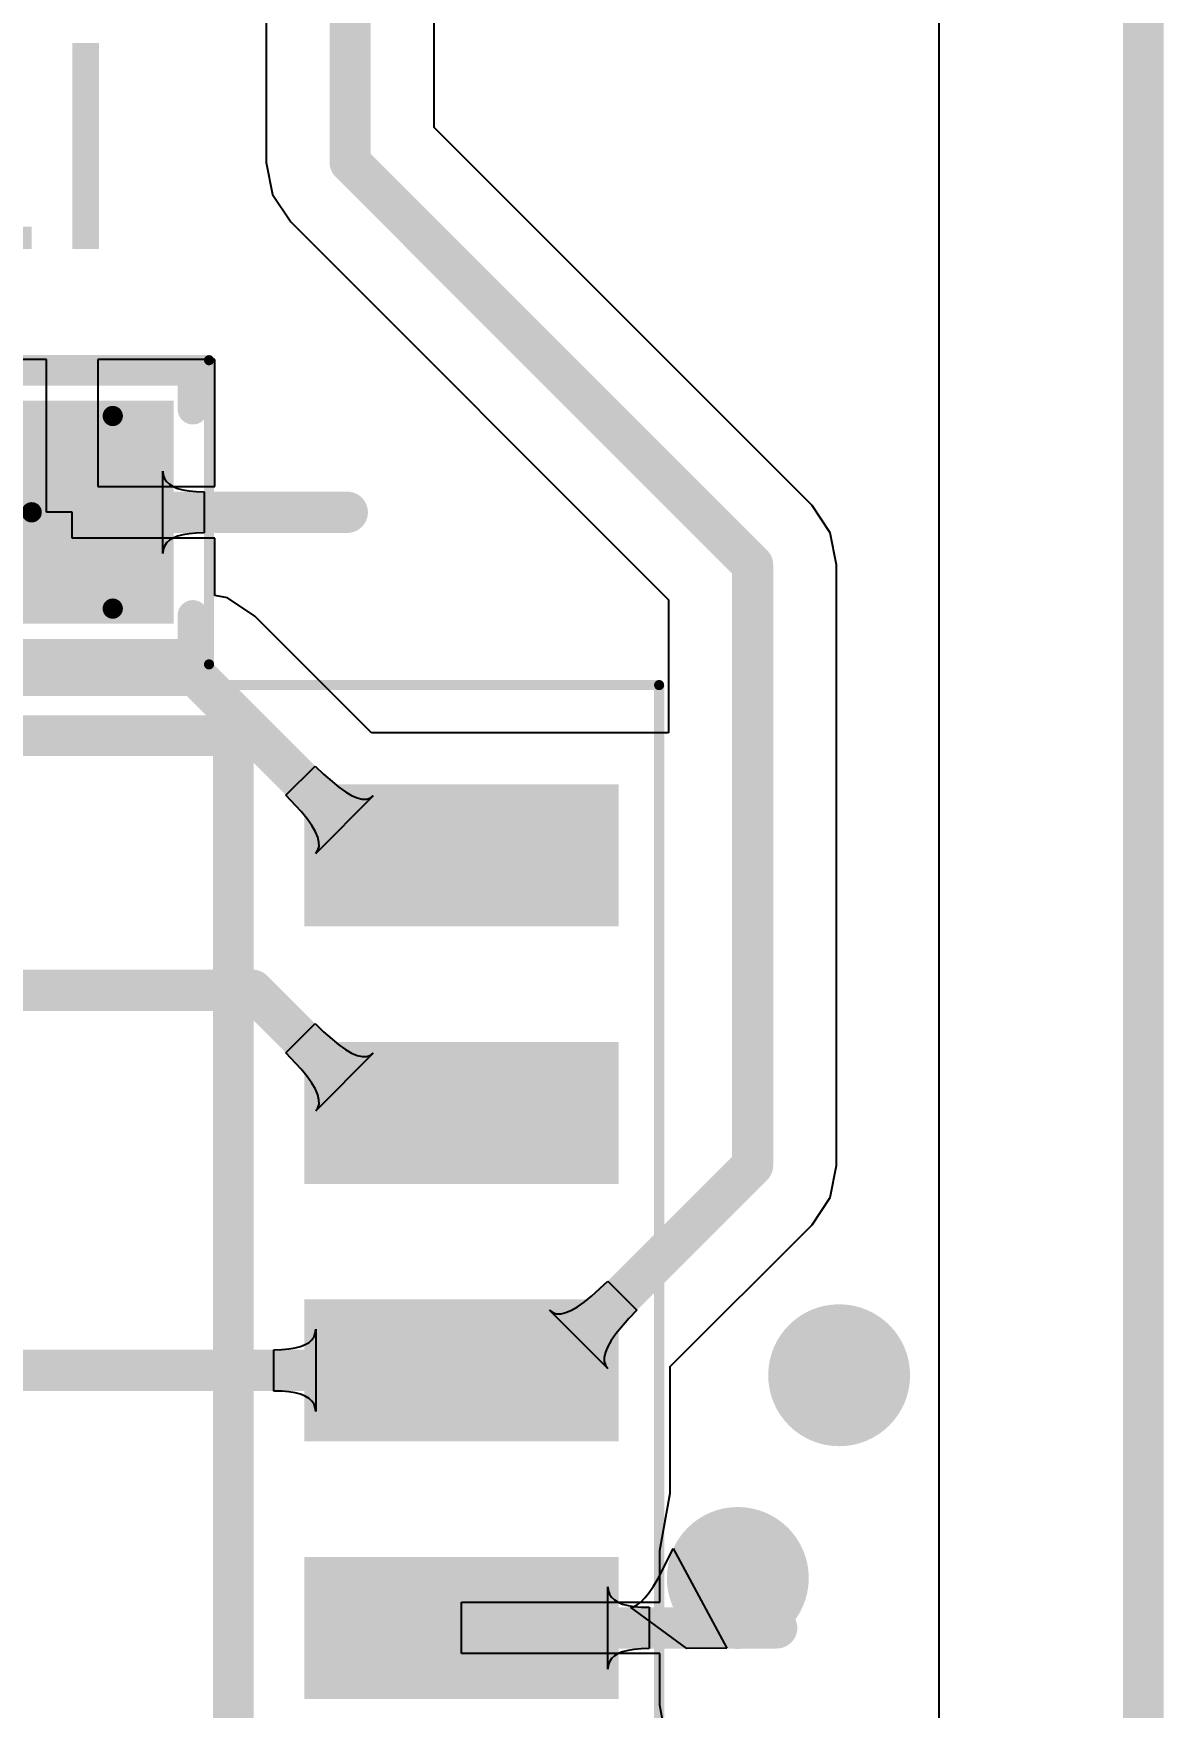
# Model space of a CAD drawing. Header units: inches. Extents: x -0.14 to 3.29, y -0.08 to 7.88.
# Drawn here: x 2.6585 to 2.878, y 4.03 to 4.355 of the extents above; entities that cross this region are included whole.
import ezdxf

# ---------------------------------------------------------------- set-up
doc = ezdxf.new("R2010")
doc.units = ezdxf.units.IN
doc.header["$MEASUREMENT"] = 0
for name, color, linetype in [('Board outline', 6, 'Continuous'), ('Bottom Layer', 5, 'Continuous'), ('Top 3D Body', 56, 'Continuous'), ('Top Courtyard', 56, 'Continuous'), ('Top Layer', 1, 'Continuous'), ('Top Overlay', 2, 'Continuous'), ('Top Paste', 8, 'Continuous'), ('Top Solder', 216, 'Continuous'), ('Via Holes', 16, 'Continuous')]:
    doc.layers.add(name, color=color, linetype=linetype)
doc.styles.add('Arial', font='', dxfattribs={"height": 0.2})
doc.styles.get('Arial').set_extended_font_data('Arial')

# ---------------------------------------------------------------- blocks, each defined once
blk = doc.blocks.new('34355DA5_B1DA_47C2_A88A_ECF82120A4F7_251')
at = {"layer": 'Top Layer'}
for points in [[(0.07874, 0.13819), (0.07874, 0.16181), (0.13583, 0.16181), (0.13583, 0.13819)], [(0.07874, 0.08819), (0.07874, 0.11181), (0.13583, 0.11181), (0.13583, 0.08819)], [(0.07874, 0.03819), (0.07874, 0.06181), (0.13583, 0.06181), (0.13583, 0.03819)], [(0.07874, -0.01181), (0.07874, 0.01181), (0.13583, 0.01181), (0.13583, -0.01181)]]:
    blk.add_hatch(color=1, dxfattribs=at).paths.add_polyline_path(points)
at = {"layer": 'Top Paste'}
for points in [[(0.07874, 0.13819), (0.07874, 0.16181), (0.13583, 0.16181), (0.13583, 0.13819)], [(0.07874, 0.08819), (0.07874, 0.11181), (0.13583, 0.11181), (0.13583, 0.08819)], [(0.07874, 0.03819), (0.07874, 0.06181), (0.13583, 0.06181), (0.13583, 0.03819)], [(0.07874, -0.01181), (0.07874, 0.01181), (0.13583, 0.01181), (0.13583, -0.01181)]]:
    blk.add_hatch(color=8, dxfattribs=at).paths.add_polyline_path(points)
at = {"layer": 'Top Solder'}
for points in [[(0.07677, 0.13622), (0.07677, 0.16378), (0.1378, 0.16378), (0.1378, 0.13622)], [(0.07677, 0.08622), (0.07677, 0.11378), (0.1378, 0.11378), (0.1378, 0.08622)], [(0.07677, 0.03622), (0.07677, 0.06378), (0.1378, 0.06378), (0.1378, 0.03622)], [(0.07677, -0.01378), (0.07677, 0.01378), (0.1378, 0.01378), (0.1378, -0.01378)]]:
    blk.add_hatch(color=216, dxfattribs=at).paths.add_polyline_path(points)
at = {"layer": 'Top Courtyard'}
for points in [[(-0.14567, 0.18307, 0.00197, 0.00197, 0), (0.14567, 0.18307, 0.00197, 0.00197, 0)], [(0.14567, -0.18307, 0.00197, 0.00197, 0), (0.14567, 0.18307, 0.00197, 0.00197, 0)]]:
    blk.add_lwpolyline(points, format="xyseb", dxfattribs=at)
blk.add_lwpolyline([(0.14518, 0.18307, 0.000984, 0.000984, 1), (0.14616, 0.18307, 0.000984, 0.000984, 1)], format="xyseb", close=True, dxfattribs=at)
blk.add_lwpolyline([(0.14518, 0.18307, 0.000984, 0.000984, 1), (0.14616, 0.18307, 0.000984, 0.000984, 1)], format="xyseb", close=True, dxfattribs=at)
at = {"layer": 'Top Overlay'}
for points in [[(-0.06299, 0.17323, 0.00787, 0.00787, 0), (0.06299, 0.17323, 0.00787, 0.00787, 0)], [(0.06299, -0.17323, 0.00787, 0.00787, 0), (0.06299, 0.17323, 0.00787, 0.00787, 0)]]:
    blk.add_lwpolyline(points, format="xyseb", dxfattribs=at)
blk.add_lwpolyline([(0.06103, 0.17323, 0.00394, 0.00394, 1), (0.06496, 0.17323, 0.00394, 0.00394, 1)], format="xyseb", close=True, dxfattribs=at)
blk.add_lwpolyline([(0.06103, 0.17323, 0.00394, 0.00394, 1), (0.06496, 0.17323, 0.00394, 0.00394, 1)], format="xyseb", close=True, dxfattribs=at)
blk = doc.blocks.new('CAP_0603_1608_466')
at = {"layer": 'Top Layer'}
for points in [[(-0.04429, -0.01969), (-0.04429, 0.01968), (-0.00886, 0.01968), (-0.00886, -0.01969)], [(0.00886, -0.01969), (0.00886, 0.01968), (0.04429, 0.01968), (0.04429, -0.01969)]]:
    blk.add_hatch(color=1, dxfattribs=at).paths.add_polyline_path(points)
at = {"layer": 'Top Paste'}
for points in [[(-0.04429, -0.01969), (-0.04429, 0.01968), (-0.00886, 0.01968), (-0.00886, -0.01969)], [(0.00886, -0.01969), (0.00886, 0.01968), (0.04429, 0.01968), (0.04429, -0.01969)]]:
    blk.add_hatch(color=8, dxfattribs=at).paths.add_polyline_path(points)
at = {"layer": 'Top Solder'}
for points in [[(-0.04626, -0.02165), (-0.04626, 0.02165), (-0.00689, 0.02165), (-0.00689, -0.02165)], [(0.00689, -0.02165), (0.00689, 0.02165), (0.04626, 0.02165), (0.04626, -0.02165)]]:
    blk.add_hatch(color=216, dxfattribs=at).paths.add_polyline_path(points)
at = {"layer": 'Top 3D Body'}
for points in [[(-0.03445, 0.0187, 0.00394, 0.00394, 0), (0.03445, 0.0187, 0.00394, 0.00394, 0)], [(-0.03445, -0.0187, 0.00394, 0.00394, 0), (-0.03445, 0.0187, 0.00394, 0.00394, 0)], [(0.03445, -0.0187, 0.00394, 0.00394, 0), (0.03445, 0.0187, 0.00394, 0.00394, 0)], [(-0.03445, -0.0187, 0.00394, 0.00394, 0), (0.03445, -0.0187, 0.00394, 0.00394, 0)]]:
    blk.add_lwpolyline(points, format="xyseb", dxfattribs=at)
for points in [[(-0.03543, 0.0187, 0.00197, 0.00197, 1), (-0.03346, 0.0187, 0.00197, 0.00197, 1)], [(-0.03543, 0.0187, 0.00197, 0.00197, 1), (-0.03346, 0.0187, 0.00197, 0.00197, 1)], [(0.03347, 0.0187, 0.00197, 0.00197, 1), (0.03543, 0.0187, 0.00197, 0.00197, 1)], [(0.03347, 0.0187, 0.00197, 0.00197, 1), (0.03543, 0.0187, 0.00197, 0.00197, 1)], [(-0.03543, -0.0187, 0.00197, 0.00197, 1), (-0.03346, -0.0187, 0.00197, 0.00197, 1)], [(-0.03543, -0.0187, 0.00197, 0.00197, 1), (-0.03346, -0.0187, 0.00197, 0.00197, 1)], [(0.03347, -0.0187, 0.00197, 0.00197, 1), (0.03543, -0.0187, 0.00197, 0.00197, 1)], [(0.03347, -0.0187, 0.00197, 0.00197, 1), (0.03543, -0.0187, 0.00197, 0.00197, 1)]]:
    blk.add_lwpolyline(points, format="xyseb", close=True, dxfattribs=at)
at = {"layer": 'Top Courtyard'}
for points in [[(-0.05315, 0.02953, 0.00197, 0.00197, 0), (0.05315, 0.02953, 0.00197, 0.00197, 0)], [(-0.05315, -0.02953, 0.00197, 0.00197, 0), (-0.05315, 0.02953, 0.00197, 0.00197, 0)], [(0.05315, -0.02953, 0.00197, 0.00197, 0), (0.05315, 0.02953, 0.00197, 0.00197, 0)], [(0, -0.0187, 0.00394, 0.00394, 0), (0, 0.0187, 0.00394, 0.00394, 0)], [(-0.0187, 0, 0.00394, 0.00394, 0), (0.0187, 0, 0.00394, 0.00394, 0)], [(-0.05315, -0.02953, 0.00197, 0.00197, 0), (0.05315, -0.02953, 0.00197, 0.00197, 0)]]:
    blk.add_lwpolyline(points, format="xyseb", dxfattribs=at)
for points in [[(-0.05364, 0.02953, 0.000984, 0.000984, 1), (-0.05266, 0.02953, 0.000984, 0.000984, 1)], [(-0.05364, 0.02953, 0.000984, 0.000984, 1), (-0.05266, 0.02953, 0.000984, 0.000984, 1)], [(0.05266, 0.02953, 0.000984, 0.000984, 1), (0.05364, 0.02953, 0.000984, 0.000984, 1)], [(0.05266, 0.02953, 0.000984, 0.000984, 1), (0.05364, 0.02953, 0.000984, 0.000984, 1)], [(-0.00098, 0.0187, 0.00197, 0.00197, 1), (0.00099, 0.0187, 0.00197, 0.00197, 1)], [(-0.01968, 0, 0.00197, 0.00197, 1), (-0.01772, 0, 0.00197, 0.00197, 1)], [(0.01772, 0, 0.00197, 0.00197, 1), (0.01969, 0, 0.00197, 0.00197, 1)], [(-0.00098, -0.0187, 0.00197, 0.00197, 1), (0.00099, -0.0187, 0.00197, 0.00197, 1)], [(-0.05364, -0.02953, 0.000984, 0.000984, 1), (-0.05266, -0.02953, 0.000984, 0.000984, 1)], [(-0.05364, -0.02953, 0.000984, 0.000984, 1), (-0.05266, -0.02953, 0.000984, 0.000984, 1)], [(0.05266, -0.02953, 0.000984, 0.000984, 1), (0.05364, -0.02953, 0.000984, 0.000984, 1)], [(0.05266, -0.02953, 0.000984, 0.000984, 1), (0.05364, -0.02953, 0.000984, 0.000984, 1)]]:
    blk.add_lwpolyline(points, format="xyseb", close=True, dxfattribs=at)
at = {"layer": 'Top Overlay'}
for points in [[(-0.05, 0.02, 0.00591, 0.00591, 0), (-0.05, 0.02756, 0.00591, 0.00591, 0)], [(-0.05, 0.02756, 0.00591, 0.00591, 0), (0.05, 0.02756, 0.00591, 0.00591, 0)], [(0, -0.02756, 0.00591, 0.00591, 0), (0, 0.02756, 0.00591, 0.00591, 0)], [(0.05, 0.02, 0.00591, 0.00591, 0), (0.05, 0.02756, 0.00591, 0.00591, 0)], [(-0.05, -0.02756, 0.00591, 0.00591, 0), (-0.05, -0.02, 0.00591, 0.00591, 0)], [(0.05, -0.02756, 0.00591, 0.00591, 0), (0.05, -0.02, 0.00591, 0.00591, 0)], [(-0.05, -0.02756, 0.00591, 0.00591, 0), (0.05, -0.02756, 0.00591, 0.00591, 0)]]:
    blk.add_lwpolyline(points, format="xyseb", dxfattribs=at)
for points in [[(-0.05147, 0.02756, 0.00295, 0.00295, 1), (-0.04852, 0.02756, 0.00295, 0.00295, 1)], [(-0.05147, 0.02756, 0.00295, 0.00295, 1), (-0.04852, 0.02756, 0.00295, 0.00295, 1)], [(-0.00147, 0.02756, 0.00295, 0.00295, 1), (0.00148, 0.02756, 0.00295, 0.00295, 1)], [(0.04853, 0.02756, 0.00295, 0.00295, 1), (0.05148, 0.02756, 0.00295, 0.00295, 1)], [(0.04853, 0.02756, 0.00295, 0.00295, 1), (0.05148, 0.02756, 0.00295, 0.00295, 1)], [(-0.05147, 0.02, 0.00295, 0.00295, 1), (-0.04852, 0.02, 0.00295, 0.00295, 1)], [(0.04853, 0.02, 0.00295, 0.00295, 1), (0.05148, 0.02, 0.00295, 0.00295, 1)], [(-0.05147, -0.02, 0.00295, 0.00295, 1), (-0.04852, -0.02, 0.00295, 0.00295, 1)], [(0.04853, -0.02, 0.00295, 0.00295, 1), (0.05148, -0.02, 0.00295, 0.00295, 1)], [(-0.05147, -0.02756, 0.00295, 0.00295, 1), (-0.04852, -0.02756, 0.00295, 0.00295, 1)], [(-0.05147, -0.02756, 0.00295, 0.00295, 1), (-0.04852, -0.02756, 0.00295, 0.00295, 1)], [(-0.00147, -0.02756, 0.00295, 0.00295, 1), (0.00148, -0.02756, 0.00295, 0.00295, 1)], [(0.04853, -0.02756, 0.00295, 0.00295, 1), (0.05148, -0.02756, 0.00295, 0.00295, 1)], [(0.04853, -0.02756, 0.00295, 0.00295, 1), (0.05148, -0.02756, 0.00295, 0.00295, 1)]]:
    blk.add_lwpolyline(points, format="xyseb", close=True, dxfattribs=at)

msp = doc.modelspace()

# ---------------------------------------------------------------- hatches: boundary and pattern name
at = {"layer": 'Bottom Layer'}
h = msp.add_hatch(color=5, dxfattribs=at)
edge = h.paths.add_edge_path()
edge.add_arc((2.81496, 4.09449), 0.01378, 0, 360)
h = msp.add_hatch(color=5, dxfattribs=at)
edge = h.paths.add_edge_path()
edge.add_arc((2.79528, 4.05512), 0.01378, 0, 360)
at = {"layer": 'Top Layer'}
h = msp.add_hatch(color=1, dxfattribs=at)
edge = h.paths.add_edge_path()
edge.add_arc((2.81496, 4.09449), 0.01378, 0, 360)
h = msp.add_hatch(color=1, dxfattribs=at)
edge = h.paths.add_edge_path()
edge.add_arc((2.79528, 4.05512), 0.01378, 0, 360)
at = {"layer": 'Via Holes'}
h = msp.add_hatch(color=7, dxfattribs=at)
edge = h.paths.add_edge_path()
edge.add_arc((2.81496, 4.09449), 0.00689, 0, 360)
h = msp.add_hatch(color=7, dxfattribs=at)
edge = h.paths.add_edge_path()
edge.add_arc((2.79528, 4.05512), 0.00689, 0, 360)

# ---------------------------------------------------------------- linework, layer by layer
at = {"layer": 'Board outline'}
msp.add_lwpolyline([(2.87402, 2.12598, 0.00787, 0.00787, 0), (2.87402, 7.51969, 0.00787, 0.00787, 0)], format="xyseb", dxfattribs=at)
at = {"layer": 'Bottom Layer'}
msp.add_line((2.83431, 6.83368), (2.83431, 3.59939), dxfattribs=at)
at = {"layer": 'Top Layer'}
for p, q in [((2.83431, 6.83368), (2.83431, 3.59939)), ((2.73631, 4.33676), (2.73631, 4.88324)), ((2.70369, 4.86273), (2.70369, 4.33)), ((2.80969, 4.26338), (2.73631, 4.33676)), ((2.70369, 4.33), (2.70493, 4.32376)), ((2.70493, 4.32376), (2.70846, 4.31846)), ((2.70846, 4.31846), (2.78184, 4.24508)), ((2.66102, 4.29173), (2.64259, 4.29173)), ((2.66102, 4.26205), (2.66102, 4.29173)), ((2.69374, 4.29173), (2.67102, 4.29173)), ((2.67102, 4.29173), (2.67102, 4.26705)), ((2.69374, 4.26705), (2.69374, 4.29173)), ((2.68362, 4.25405), (2.68362, 4.27005)), ((2.68362, 4.27005), (2.6837, 4.26929)), ((2.6837, 4.26929), (2.68394, 4.26861)), ((2.68394, 4.26861), (2.68434, 4.26801)), ((2.68434, 4.26801), (2.6849, 4.26749)), ((2.67102, 4.26705), (2.69374, 4.26705)), ((2.6849, 4.26749), (2.68562, 4.26705)), ((2.68562, 4.26705), (2.6865, 4.26669)), ((2.6865, 4.26669), (2.68754, 4.26641)), ((2.68754, 4.26641), (2.68874, 4.26621)), ((2.68874, 4.26621), (2.6901, 4.26609)), ((2.6901, 4.26609), (2.69162, 4.26605)), ((2.69162, 4.26605), (2.69162, 4.25805)), ((2.66602, 4.26205), (2.66102, 4.26205)), ((2.66602, 4.25705), (2.66602, 4.26205)), ((2.81323, 4.25809), (2.80969, 4.26338)), ((2.69374, 4.25705), (2.66602, 4.25705)), ((2.68394, 4.25549), (2.6837, 4.25481)), ((2.68434, 4.25609), (2.68394, 4.25549)), ((2.6849, 4.25661), (2.68434, 4.25609)), ((2.68562, 4.25705), (2.6849, 4.25661)), ((2.6865, 4.25741), (2.68562, 4.25705)), ((2.68754, 4.25769), (2.6865, 4.25741)), ((2.68874, 4.25789), (2.68754, 4.25769)), ((2.6901, 4.25801), (2.68874, 4.25789)), ((2.69162, 4.25805), (2.6901, 4.25801)), ((2.69374, 4.24592), (2.69374, 4.25705)), ((2.81447, 4.25184), (2.81323, 4.25809)), ((2.6837, 4.25481), (2.68362, 4.25405)), ((2.81447, 4.13524), (2.81447, 4.25184)), ((2.6962, 4.24543), (2.69374, 4.24592)), ((2.70149, 4.2419), (2.6962, 4.24543)), ((2.72414, 4.21924), (2.70149, 4.2419)), ((2.78184, 4.24508), (2.78184, 4.21924)), ((2.78184, 4.21924), (2.72414, 4.21924)), ((2.70753, 4.20712), (2.71319, 4.21278)), ((2.71319, 4.21278), (2.71484, 4.21118)), ((2.71484, 4.21118), (2.7178, 4.20867)), ((2.7105, 4.20394), (2.70753, 4.20712)), ((2.7245, 4.207), (2.71331, 4.19581)), ((2.7178, 4.20867), (2.7191, 4.20775)), ((2.7191, 4.20775), (2.72029, 4.20706)), ((2.72029, 4.20706), (2.72137, 4.2066)), ((2.72137, 4.2066), (2.72232, 4.20636)), ((2.72232, 4.20636), (2.72317, 4.20635)), ((2.72317, 4.20635), (2.72389, 4.20656)), ((2.72389, 4.20656), (2.7245, 4.207)), ((2.71164, 4.20252), (2.7105, 4.20394)), ((2.71256, 4.20121), (2.71164, 4.20252)), ((2.71325, 4.20002), (2.71256, 4.20121)), ((2.71372, 4.19895), (2.71325, 4.20002)), ((2.71331, 4.19581), (2.71375, 4.19642)), ((2.71395, 4.19799), (2.71372, 4.19895)), ((2.71375, 4.19642), (2.71397, 4.19715)), ((2.71397, 4.19715), (2.71395, 4.19799)), ((2.70753, 4.15712), (2.71319, 4.16278)), ((2.71319, 4.16278), (2.71484, 4.16118)), ((2.71484, 4.16118), (2.7178, 4.15867)), ((2.7178, 4.15867), (2.7191, 4.15775)), ((2.7191, 4.15775), (2.72029, 4.15706)), ((2.7105, 4.15394), (2.70753, 4.15712)), ((2.7245, 4.157), (2.71331, 4.14581)), ((2.72029, 4.15706), (2.72137, 4.1566)), ((2.72137, 4.1566), (2.72232, 4.15636)), ((2.72232, 4.15636), (2.72317, 4.15635)), ((2.72317, 4.15635), (2.72389, 4.15656)), ((2.72389, 4.15656), (2.7245, 4.157)), ((2.71164, 4.15252), (2.7105, 4.15394)), ((2.71256, 4.15121), (2.71164, 4.15252)), ((2.71325, 4.15002), (2.71256, 4.15121)), ((2.71372, 4.14895), (2.71325, 4.15002)), ((2.71395, 4.14799), (2.71372, 4.14895)), ((2.71397, 4.14715), (2.71395, 4.14799)), ((2.71331, 4.14581), (2.71375, 4.14642)), ((2.71375, 4.14642), (2.71397, 4.14715)), ((2.81323, 4.129), (2.81447, 4.13524)), ((2.80969, 4.12371), (2.81323, 4.129)), ((2.78216, 4.09617), (2.80969, 4.12371)), ((2.76687, 4.10984), (2.77004, 4.11278)), ((2.77004, 4.11278), (2.77569, 4.10712)), ((2.76415, 4.1078), (2.76546, 4.10871)), ((2.76546, 4.10871), (2.76687, 4.10984)), ((2.77004, 4.09581), (2.75872, 4.10712)), ((2.75872, 4.10712), (2.75935, 4.10667)), ((2.75935, 4.10667), (2.76008, 4.10644)), ((2.76008, 4.10644), (2.76093, 4.10644)), ((2.76093, 4.10644), (2.76189, 4.10667)), ((2.76189, 4.10667), (2.76297, 4.10712)), ((2.76297, 4.10712), (2.76415, 4.1078)), ((2.77411, 4.10548), (2.77162, 4.10254)), ((2.77569, 4.10712), (2.77411, 4.10548)), ((2.71299, 4.10199), (2.71323, 4.10267)), ((2.71323, 4.10267), (2.71331, 4.10343)), ((2.71331, 4.10343), (2.71331, 4.08743)), ((2.77162, 4.10254), (2.77072, 4.10124)), ((2.70519, 4.09943), (2.70673, 4.09947)), ((2.70519, 4.09143), (2.70519, 4.09943)), ((2.70673, 4.09947), (2.70811, 4.09959)), ((2.70811, 4.09959), (2.70933, 4.09979)), ((2.70933, 4.09979), (2.71039, 4.10007)), ((2.71039, 4.10007), (2.71128, 4.10043)), ((2.71128, 4.10043), (2.71201, 4.10087)), ((2.71201, 4.10087), (2.71258, 4.10139)), ((2.71258, 4.10139), (2.71299, 4.10199)), ((2.76958, 4.09898), (2.76936, 4.09802)), ((2.77004, 4.10005), (2.76958, 4.09898)), ((2.77072, 4.10124), (2.77004, 4.10005)), ((2.76936, 4.09802), (2.76936, 4.09717)), ((2.76936, 4.09717), (2.76958, 4.09643)), ((2.76958, 4.09643), (2.77004, 4.09581)), ((2.78216, 4.07841), (2.78216, 4.09617)), ((2.70673, 4.09139), (2.70519, 4.09143)), ((2.70811, 4.09127), (2.70673, 4.09139)), ((2.70933, 4.09107), (2.70811, 4.09127)), ((2.71039, 4.09079), (2.70933, 4.09107)), ((2.71128, 4.09043), (2.71039, 4.09079)), ((2.71201, 4.08999), (2.71128, 4.09043)), ((2.71258, 4.08947), (2.71201, 4.08999)), ((2.71299, 4.08887), (2.71258, 4.08947)), ((2.71323, 4.08819), (2.71299, 4.08887)), ((2.71331, 4.08743), (2.71323, 4.08819)), ((2.78216, 4.07162), (2.78216, 4.07841)), ((2.78016, 4.06045), (2.78216, 4.07162)), ((2.78016, 4.05043), (2.78016, 4.06045)), ((2.78172, 4.05869), (2.78275, 4.06087)), ((2.78275, 4.06087), (2.79313, 4.04151)), ((2.7798, 4.05504), (2.78172, 4.05869)), ((2.77004, 4.03743), (2.77004, 4.05343)), ((2.77004, 4.05343), (2.77012, 4.05267)), ((2.77805, 4.05229), (2.77891, 4.05355)), ((2.77891, 4.05355), (2.7798, 4.05504)), ((2.74161, 4.04043), (2.74161, 4.05043)), ((2.74161, 4.05043), (2.78016, 4.05043)), ((2.77012, 4.05267), (2.77036, 4.05199)), ((2.77036, 4.05199), (2.77076, 4.05139)), ((2.77076, 4.05139), (2.77132, 4.05087)), ((2.77132, 4.05087), (2.77204, 4.05043)), ((2.77204, 4.05043), (2.77292, 4.05007)), ((2.77576, 4.04989), (2.77648, 4.05046)), ((2.77648, 4.05046), (2.77725, 4.05126)), ((2.77725, 4.05126), (2.77805, 4.05229)), ((2.77292, 4.05007), (2.77396, 4.04979)), ((2.77396, 4.04979), (2.77516, 4.04959)), ((2.77446, 4.04943), (2.77509, 4.04955)), ((2.7854, 4.04143), (2.77446, 4.04943)), ((2.77509, 4.04955), (2.77576, 4.04989)), ((2.77516, 4.04959), (2.77652, 4.04947)), ((2.77652, 4.04947), (2.77804, 4.04943)), ((2.77804, 4.04943), (2.77804, 4.04143)), ((2.78016, 4.04043), (2.74161, 4.04043)), ((2.77204, 4.04043), (2.77132, 4.03999)), ((2.77292, 4.04079), (2.77204, 4.04043)), ((2.77396, 4.04107), (2.77292, 4.04079)), ((2.77516, 4.04127), (2.77396, 4.04107)), ((2.77652, 4.04139), (2.77516, 4.04127)), ((2.77804, 4.04143), (2.77652, 4.04139)), ((2.78016, 4.03041), (2.78016, 4.04043)), ((2.79313, 4.04151), (2.7854, 4.04143)), ((2.77012, 4.03819), (2.77004, 4.03743)), ((2.77036, 4.03887), (2.77012, 4.03819)), ((2.77076, 4.03947), (2.77036, 4.03887)), ((2.77132, 4.03999), (2.77076, 4.03947)), ((2.78216, 4.01924), (2.78016, 4.03041))]:
    msp.add_line(p, q, dxfattribs=at)
for points in [[(2.72, 4.33, 0.008, 0.008, 0), (2.72, 4.89, 0.008, 0.008, 0)], [(2.72, 4.33, 0.008, 0.008, 0), (2.79816, 4.25184, 0.008, 0.008, 0)], [(2.66602, 4.26205, 0.008, 0.008, 0), (2.71945, 4.26205, 0.008, 0.008, 0)], [(2.79816, 4.13524, 0.008, 0.008, 0), (2.79816, 4.25184, 0.008, 0.008, 0)], [(2.56468, 4.23036, 0.008, 0.008, 0), (2.68995, 4.23036, 0.008, 0.008, 0)], [(2.68995, 4.23036, 0.008, 0.008, 0), (2.72488, 4.19543, 0.008, 0.008, 0)], [(2.72488, 4.19543, 0.008, 0.008, 0), (2.74161, 4.19543, 0.008, 0.008, 0)], [(2.38224, 4.16924, 0.008, 0.008, 0), (2.70107, 4.16924, 0.008, 0.008, 0)], [(2.70107, 4.16924, 0.008, 0.008, 0), (2.72488, 4.14543, 0.008, 0.008, 0)], [(2.72488, 4.14543, 0.008, 0.008, 0), (2.74161, 4.14543, 0.008, 0.008, 0)], [(2.75835, 4.09543, 0.008, 0.008, 0), (2.79816, 4.13524, 0.008, 0.008, 0)], [(2.63433, 4.09543, 0.008, 0.008, 0), (2.74161, 4.09543, 0.008, 0.008, 0)], [(2.74161, 4.09543, 0.008, 0.008, 0), (2.75835, 4.09543, 0.008, 0.008, 0)], [(2.74161, 4.04543, 0.008, 0.008, 0), (2.80283, 4.04543, 0.008, 0.008, 0)]]:
    msp.add_lwpolyline(points, format="xyseb", dxfattribs=at)
for points in [[(2.718, 4.33, 0.004, 0.004, 1), (2.722, 4.33, 0.004, 0.004, 1)], [(2.718, 4.33, 0.004, 0.004, 1), (2.722, 4.33, 0.004, 0.004, 1)], [(2.66402, 4.26205, 0.004, 0.004, 1), (2.66802, 4.26205, 0.004, 0.004, 1)], [(2.71745, 4.26205, 0.004, 0.004, 1), (2.72145, 4.26205, 0.004, 0.004, 1)], [(2.79616, 4.25184, 0.004, 0.004, 1), (2.80016, 4.25184, 0.004, 0.004, 1)], [(2.79616, 4.25184, 0.004, 0.004, 1), (2.80016, 4.25184, 0.004, 0.004, 1)], [(2.68795, 4.23036, 0.004, 0.004, 1), (2.69195, 4.23036, 0.004, 0.004, 1)], [(2.68795, 4.23036, 0.004, 0.004, 1), (2.69195, 4.23036, 0.004, 0.004, 1)], [(2.72288, 4.19543, 0.004, 0.004, 1), (2.72688, 4.19543, 0.004, 0.004, 1)], [(2.72288, 4.19543, 0.004, 0.004, 1), (2.72688, 4.19543, 0.004, 0.004, 1)], [(2.73961, 4.19543, 0.004, 0.004, 1), (2.74361, 4.19543, 0.004, 0.004, 1)], [(2.69907, 4.16924, 0.004, 0.004, 1), (2.70307, 4.16924, 0.004, 0.004, 1)], [(2.69907, 4.16924, 0.004, 0.004, 1), (2.70307, 4.16924, 0.004, 0.004, 1)], [(2.72288, 4.14543, 0.004, 0.004, 1), (2.72688, 4.14543, 0.004, 0.004, 1)], [(2.72288, 4.14543, 0.004, 0.004, 1), (2.72688, 4.14543, 0.004, 0.004, 1)], [(2.73961, 4.14543, 0.004, 0.004, 1), (2.74361, 4.14543, 0.004, 0.004, 1)], [(2.79616, 4.13524, 0.004, 0.004, 1), (2.80016, 4.13524, 0.004, 0.004, 1)], [(2.79616, 4.13524, 0.004, 0.004, 1), (2.80016, 4.13524, 0.004, 0.004, 1)], [(2.73961, 4.09543, 0.004, 0.004, 1), (2.74361, 4.09543, 0.004, 0.004, 1)], [(2.73961, 4.09543, 0.004, 0.004, 1), (2.74361, 4.09543, 0.004, 0.004, 1)], [(2.75635, 4.09543, 0.004, 0.004, 1), (2.76035, 4.09543, 0.004, 0.004, 1)], [(2.75635, 4.09543, 0.004, 0.004, 1), (2.76035, 4.09543, 0.004, 0.004, 1)], [(2.73961, 4.04543, 0.004, 0.004, 1), (2.74361, 4.04543, 0.004, 0.004, 1)], [(2.80083, 4.04543, 0.004, 0.004, 1), (2.80483, 4.04543, 0.004, 0.004, 1)]]:
    msp.add_lwpolyline(points, format="xyseb", close=True, dxfattribs=at)

# ---------------------------------------------------------------- block references
for name, p in [('CAP_0603_1608_466', (2.63945, 4.26205)), ('34355DA5_B1DA_47C2_A88A_ECF82120A4F7_251', (2.63433, 4.04543))]:
    msp.add_blockref(name, p)

# ---------------------------------------------------------------- texts
at = {"layer": 'Top Overlay', "style": 'Arial'}
msp.add_text('C1I', height=0.04, dxfattribs=at).set_placement((2.58945, 4.31315))

doc.saveas('drawing.dxf')
